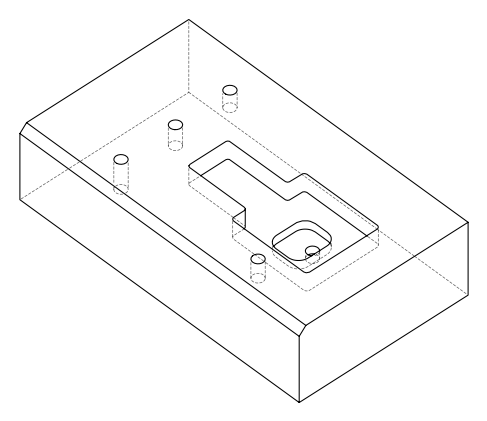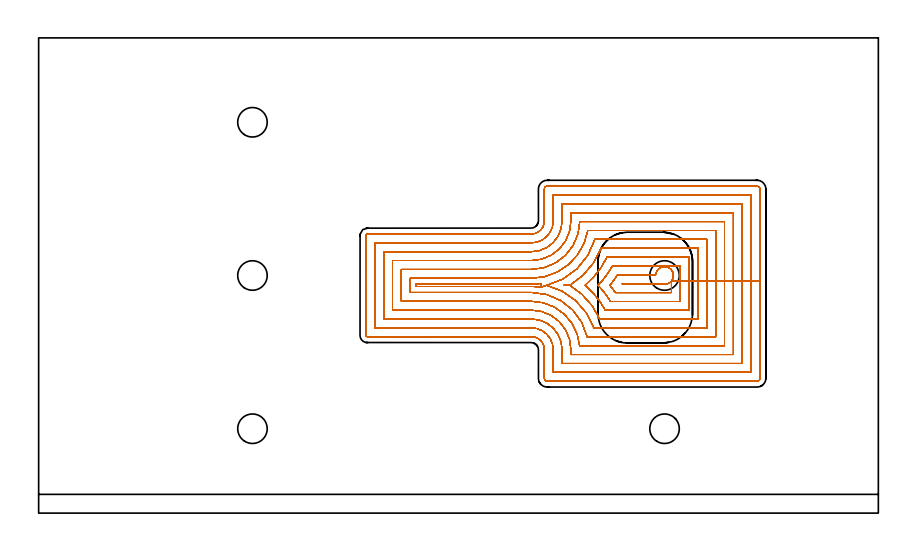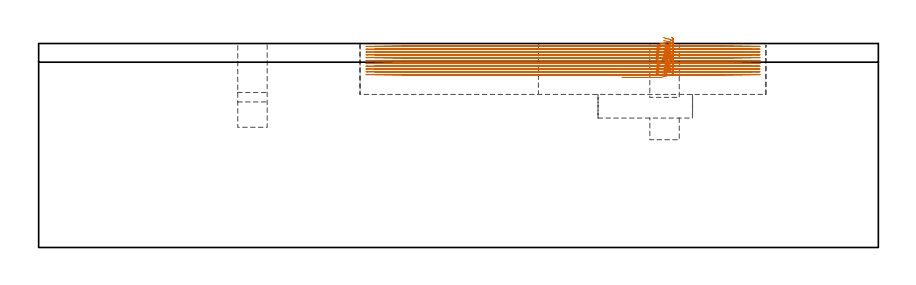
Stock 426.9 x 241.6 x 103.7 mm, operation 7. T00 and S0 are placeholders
(PLAN: 8 operations, 3 tool changes, 158.9 min)
(1 INDEXABLE_INSERT_DRILL_BLIND_HOLE_FROM_SOLID | STEP1POCKET | UGT0302_001 | 0.18 min | 7509 mm3)
(2 INDEXABLE_INSERT_DRILL_BLIND_HOLE_FROM_SOLID_1 | STEP1POCKET_1 | UGT0302_001 | 0.12 min | 4830 mm3)
(3 INDEXABLE_INSERT_DRILL_BLIND_HOLE_FROM_SOLID_2 | STEP1POCKET_2 | UGT0302_001 | 0.13 min | 5236 mm3)
(4 INDEXABLE_INSERT_DRILL_BLIND_HOLE_FROM_SOLID_3 | STEP1POCKET_3 | UGT0302_001 | 0.06 min | 8620 mm3)
(5 INDEXABLE_INSERT_DRILL_BLIND_HOLE_FROM_SOLID_4 | STEP1POCKET_4 | UGT0302_001 | 0.11 min | 4388 mm3)
(6 AREA_MILL | FG_CHAMFER_SURFACE | UGT0205_001 | 13.86 min | 19264 mm3)
(7 MILL_FREE_SHAPED_POCKET | POCKET_FREE_SHAPED_STRAIGHT | UGT0201_124 | Follow Part, ap 1.5, ae 75% | 143.75 min | 446438 mm3)
(8 MILL_RECTANGULAR_POCKET | POCKET_RECTANGULAR_STRAIGHT | UGT0201_006 | Follow Part, ap 7, ae 75% | 0.68 min | 28027 mm3)
(TOOL UGT0302_001 | Indexable Insert Drill 15mm | D15 PA180 FL50 Z2)
(TOOL UGT0205_001 | Chamfer Mill 20 x 3 x 45 deg. | D20 FL50 Z2)
(TOOL UGT0201_124 | Carbide End Mill 6.0 | D6 FL15 Z4)
(TOOL UGT0201_006 | End Mill 28 mm | D28 FL25 Z2)
(OP 7 MILL_FREE_SHAPED_POCKET, part 1 of 2)
G17 G21 G94 G90
T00 M6
G54
G17 G0 G90 X317.662 Y125.256 S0 M3
G43 Z113.7 H0
Z106.7
G94 G1 X318.132 Y125.303 Z106.573 F250.
X318.902 Y125.249 Z106.367
X319.65 Y125.064 Z106.16
X319.928 Y124.949 Z106.079
X320.496 Y124.668 Z105.91
X320.756 Y124.512 Z105.828
X320.82 Y124.467 Z105.807
X321.34 Y124.032 Z105.626
X321.865 Y123.424 Z105.411
X322.026 Y123.168 Z105.329
X322.328 Y122.579 Z105.152
X322.508 Y122.081 Z105.01
X322.629 Y121.567 Z104.869
X322.68 Y121.271 Z104.788
X322.705 Y120.8 Z104.662
X322.68 Y120.329 Z104.535
X322.629 Y120.033 Z104.455
X322.489 Y119.454 Z104.295
X322.328 Y119.021 Z104.171
X322.026 Y118.432 Z103.994
X321.866 Y118.177 Z103.914
X321.445 Y117.674 Z103.738
X321.222 Y117.473 Z103.657
X320.999 Y117.271 Z103.577
X320.358 Y116.849 Z103.371
X319.654 Y116.54 Z103.165
X318.908 Y116.356 Z102.959
X318.142 Y116.3 Z102.753
X317.377 Y116.375 Z102.547
X316.636 Y116.578 Z102.342
X316.362 Y116.7 Z102.261
X296.717 F500.
X296.648 Y116.6
X316.605
G0 X321.838 Y118.143 Z106.7
G1 X321.866 Y118.177 Z106.688 F250.
X322.026 Y118.432 Z106.607
X322.328 Y119.021 Z106.43
X322.508 Y119.519 Z106.288
X322.629 Y120.033 Z106.147
X322.68 Y120.329 Z106.066
X322.705 Y120.8 Z105.94
X322.68 Y121.271 Z105.813
X322.629 Y121.567 Z105.733
X322.489 Y122.146 Z105.573
X322.328 Y122.579 Z105.449
X322.026 Y123.168 Z105.272
X321.865 Y123.424 Z105.191
X321.34 Y124.032 Z104.976
X320.756 Y124.512 Z104.773
X320.496 Y124.668 Z104.692
X319.928 Y124.949 Z104.522
X319.65 Y125.064 Z104.442
X318.902 Y125.249 Z104.235
X318.132 Y125.303 Z104.028
X317.365 Y125.226 Z103.822
X316.622 Y125.019 Z103.615
X316.348 Y124.895 Z103.534
X316.099 Y124.783 Z103.461
X315.866 Y124.641 Z103.388
X315.261 Y124.205 Z103.188
X315.219 Y124.169 Z103.173
X314.772 Y123.713 Z103.002
X314.742 Y123.677 Z102.99
X314.311 Y123.058 Z102.788
X314.161 Y122.797 Z102.707
X313.908 Y122.164 Z102.524
X313.752 Y121.5 Z102.342
X313.726 Y121.2 Z102.261
X294.287 F500.
G2 X290.416 Y115.8 R51.6
X293.18 Y112.1 R51.6
G1 X321.7
Y117.976
X326.2
Y125.7
X291.714
G2 X284.399 Y115.8 R47.1
X290.726 Y107.6 R47.1
G1 X326.2
Y117.976
X330.7
Y130.2
X288.969
G2 X277.803 Y115.8 R42.6
X288.113 Y103.1 R42.6
G1 X330.7
Y117.976
X335.2
Y134.7
X286.013
G2 X270.053 Y115.8 R38.1
G1 X267.015
X270.053
G2 X285.305 Y98.6 R38.1
G1 X335.2
Y117.976
X339.7
Y139.2
X282.787
G2 X258.225 Y115.8 R33.6
G1 X255.387 Y114.826
G3 X250.5 Y115.2 R32.1
G1 X191.9
Y116.4
X250.5
G3 X255.387 Y116.774 R32.1
X255.387 Y114.826 R3.
G1 X258.225 Y115.8
G2 X282.248 Y94.1 R33.6
G1 X339.7
Y117.976
X344.2
Y143.7
X279.201
G2 X250.5 Y119.4 R29.1
G1 X188.9
Y112.2
X250.5
G2 X278.865 Y89.6 R29.1
G1 X344.2
Y117.976
X348.7
Y148.2
X275.098
G2 X250.5 Y123.9 R24.6
G1 X184.4
Y107.7
X250.5
G2 X275.019 Y85.1 R24.6
G1 X348.7
Y117.976
X353.2
Y152.7
X270.6
Y148.5
G2 X250.5 Y128.4 R20.1
G1 X179.9
Y103.2
X250.5
G2 X270.6 Y83.1 R20.1
G1 Y80.6
X353.2
Y117.976
X357.7
Y157.2
X266.1
Y148.5
G2 X250.5 Y132.9 R15.6
G1 X175.4
Y98.7
X250.5
G2 X266.1 Y83.1 R15.6
G1 Y76.1
X357.7
Y117.976
X362.2
Y161.7
X261.6
Y148.5
G2 X250.5 Y137.4 R11.1
G1 X170.9
Y94.2
X250.5
G2 X261.6 Y83.1 R11.1
G1 Y71.6
X362.2
Y117.976
X366.7
Y164.8
G3 X365.3 Y166.2 R1.4
G1 X258.5
G3 X257.1 Y164.8 R1.4
G1 Y148.5
G2 X250.5 Y141.9 R6.6
G1 X167.
G3 X166.4 Y141.3 R0.6
G1 Y90.3
G3 X167. Y89.7 R0.6
G1 X250.5
G2 X257.1 Y83.1 R6.6
G1 Y68.5
G3 X258.5 Y67.1 R1.4
G1 X365.3
G3 X366.7 Y68.5 R1.4
G1 Y117.976
Y118.976
G0 X317.66 Y125.256 Z105.261
G1 X318.132 Y125.303 Z105.134 F250.
X318.902 Y125.249 Z104.927
X319.65 Y125.064 Z104.721
X319.928 Y124.949 Z104.64
X320.496 Y124.668 Z104.47
X320.756 Y124.512 Z104.389
X321.357 Y124.016 Z104.18
X321.865 Y123.424 Z103.971
X322.026 Y123.168 Z103.89
X322.328 Y122.579 Z103.713
X322.501 Y122.112 Z103.579
X322.629 Y121.567 Z103.429
X322.68 Y121.271 Z103.349
X322.705 Y120.8 Z103.222
X322.68 Y120.329 Z103.096
X322.629 Y120.033 Z103.016
X322.501 Y119.488 Z102.865
X322.328 Y119.021 Z102.732
X322.026 Y118.432 Z102.555
X321.866 Y118.177 Z102.474
X321.316 Y117.546 Z102.25
X320.658 Y117.027 Z102.025
X319.915 Y116.638 Z101.801
X319.114 Y116.393 Z101.576
X318.282 Y116.3 Z101.352
X317.446 Y116.362 Z101.127
X316.636 Y116.578 Z100.903
X316.362 Y116.7 Z100.822
X296.717 F500.
X296.648 Y116.6
X316.605
G0 X321.837 Y118.144 Z105.261
G1 X321.866 Y118.177 Z105.249 F250.
X322.026 Y118.432 Z105.169
X322.328 Y119.021 Z104.991
X322.501 Y119.488 Z104.858
X322.629 Y120.033 Z104.708
X322.68 Y120.329 Z104.627
X322.705 Y120.8 Z104.501
X322.68 Y121.271 Z104.374
X322.629 Y121.567 Z104.294
X322.501 Y122.112 Z104.144
X322.328 Y122.579 Z104.01
X322.026 Y123.168 Z103.833
X321.865 Y123.424 Z103.752
X321.357 Y124.016 Z103.543
X320.756 Y124.512 Z103.334
X320.496 Y124.668 Z103.253
X319.928 Y124.949 Z103.083
X319.65 Y125.064 Z103.003
X318.902 Y125.249 Z102.796
X318.132 Y125.303 Z102.589
X317.365 Y125.226 Z102.383
X316.622 Y125.019 Z102.176
X316.348 Y124.895 Z102.096
X316.099 Y124.783 Z102.022
X315.866 Y124.641 Z101.949
X315.265 Y124.209 Z101.751
X315.219 Y124.169 Z101.735
X314.772 Y123.713 Z101.564
X314.742 Y123.677 Z101.551
X314.311 Y123.058 Z101.349
X314.161 Y122.797 Z101.268
X313.908 Y122.164 Z101.086
X313.752 Y121.5 Z100.903
X313.726 Y121.2 Z100.822
X294.287 F500.
G2 X290.416 Y115.8 R51.6
X293.18 Y112.1 R51.6
G1 X321.7
Y117.976
X326.2
Y125.7
X291.714
G2 X284.399 Y115.8 R47.1
X290.726 Y107.6 R47.1
G1 X326.2
Y117.976
X330.7
Y130.2
X288.969
G2 X277.803 Y115.8 R42.6
X288.113 Y103.1 R42.6
G1 X330.7
Y117.976
X335.2
Y134.7
X286.013
G2 X270.053 Y115.8 R38.1
G1 X267.015
X270.053
G2 X285.305 Y98.6 R38.1
G1 X335.2
Y117.976
X339.7
Y139.2
X282.787
G2 X258.225 Y115.8 R33.6
G1 X255.387 Y114.826
G3 X250.5 Y115.2 R32.1
G1 X191.9
Y116.4
X250.5
G3 X255.387 Y116.774 R32.1
X255.387 Y114.826 R3.
G1 X258.225 Y115.8
G2 X282.248 Y94.1 R33.6
G1 X339.7
Y117.976
X344.2
Y143.7
X279.201
G2 X250.5 Y119.4 R29.1
G1 X188.9
Y112.2
X250.5
G2 X278.865 Y89.6 R29.1
G1 X344.2
Y117.976
X348.7
Y148.2
X275.098
G2 X250.5 Y123.9 R24.6
G1 X184.4
Y107.7
X250.5
G2 X275.019 Y85.1 R24.6
G1 X348.7
Y117.976
X353.2
Y152.7
X270.6
Y148.5
G2 X250.5 Y128.4 R20.1
G1 X179.9
Y103.2
X250.5
G2 X270.6 Y83.1 R20.1
G1 Y80.6
X353.2
Y117.976
X357.7
Y157.2
X266.1
Y148.5
G2 X250.5 Y132.9 R15.6
G1 X175.4
Y98.7
X250.5
G2 X266.1 Y83.1 R15.6
G1 Y76.1
X357.7
Y117.976
X362.2
Y161.7
X261.6
Y148.5
G2 X250.5 Y137.4 R11.1
G1 X170.9
Y94.2
X250.5
G2 X261.6 Y83.1 R11.1
G1 Y71.6
X362.2
Y117.976
X366.7
Y164.8
G3 X365.3 Y166.2 R1.4
G1 X258.5
G3 X257.1 Y164.8 R1.4
G1 Y148.5
G2 X250.5 Y141.9 R6.6
G1 X167.
G3 X166.4 Y141.3 R0.6
G1 Y90.3
G3 X167. Y89.7 R0.6
G1 X250.5
G2 X257.1 Y83.1 R6.6
G1 Y68.5
G3 X258.5 Y67.1 R1.4
G1 X365.3
G3 X366.7 Y68.5 R1.4
G1 Y117.976
Y118.976
G0 X317.66 Y125.261 Z103.822
G1 X318.22 Y125.304 Z103.671 F250.
X318.945 Y125.242 Z103.477
X319.65 Y125.064 Z103.282
X319.928 Y124.949 Z103.201
X320.496 Y124.668 Z103.031
X320.756 Y124.512 Z102.95
X321.357 Y124.016 Z102.741
X321.865 Y123.424 Z102.532
X322.026 Y123.168 Z102.451
X322.328 Y122.579 Z102.274
X322.501 Y122.112 Z102.141
X322.629 Y121.567 Z101.99
X322.68 Y121.271 Z101.91
X322.705 Y120.8 Z101.784
X322.68 Y120.329 Z101.657
X322.629 Y120.033 Z101.577
X322.501 Y119.488 Z101.427
X322.328 Y119.021 Z101.293
X322.026 Y118.432 Z101.116
X321.866 Y118.177 Z101.035
X321.316 Y117.546 Z100.811
X320.658 Y117.027 Z100.586
X319.915 Y116.638 Z100.362
X319.114 Y116.393 Z100.137
X318.282 Y116.3 Z99.913
X317.446 Y116.362 Z99.688
X316.636 Y116.578 Z99.464
X316.362 Y116.7 Z99.383
X296.717 F500.
X296.648 Y116.6
X316.605
G0 X321.837 Y118.144 Z103.822
G1 X321.866 Y118.177 Z103.81 F250.
X322.026 Y118.432 Z103.73
X322.328 Y119.021 Z103.553
X322.501 Y119.488 Z103.419
X322.629 Y120.033 Z103.269
X322.68 Y120.329 Z103.189
X322.705 Y120.8 Z103.062
X322.68 Y121.271 Z102.936
X322.629 Y121.567 Z102.855
X322.501 Y122.112 Z102.705
X322.328 Y122.579 Z102.572
X322.026 Y123.168 Z102.394
X321.865 Y123.424 Z102.313
X321.357 Y124.016 Z102.104
X320.756 Y124.512 Z101.896
X320.496 Y124.668 Z101.814
X319.928 Y124.949 Z101.644
X319.65 Y125.064 Z101.564
X318.945 Y125.242 Z101.369
X318.22 Y125.304 Z101.174
X317.495 Y125.248 Z100.979
X316.788 Y125.077 Z100.784
X316.118 Y124.795 Z100.59
X315.862 Y124.639 Z100.509
X315.266 Y124.21 Z100.312
X315.219 Y124.169 Z100.296
X314.772 Y123.713 Z100.125
X314.742 Y123.677 Z100.112
X314.311 Y123.058 Z99.91
X314.161 Y122.797 Z99.829
X313.908 Y122.164 Z99.647
X313.752 Y121.5 Z99.464
X313.726 Y121.2 Z99.383
X294.287 F500.
G2 X290.416 Y115.8 R51.6
X293.18 Y112.1 R51.6
G1 X321.7
Y117.976
X326.2
Y125.7
X291.714
G2 X284.399 Y115.8 R47.1
X290.726 Y107.6 R47.1
G1 X326.2
Y117.976
X330.7
Y130.2
X288.969
G2 X277.803 Y115.8 R42.6
X288.113 Y103.1 R42.6
G1 X330.7
Y117.976
X335.2
Y134.7
X286.013
G2 X270.053 Y115.8 R38.1
G1 X267.015
X270.053
G2 X285.305 Y98.6 R38.1
G1 X335.2
Y117.976
X339.7
Y139.2
X282.787
G2 X258.225 Y115.8 R33.6
G1 X255.387 Y114.826
G3 X250.5 Y115.2 R32.1
G1 X191.9
Y116.4
X250.5
G3 X255.387 Y116.774 R32.1
X255.387 Y114.826 R3.
G1 X258.225 Y115.8
G2 X282.248 Y94.1 R33.6
G1 X339.7
Y117.976
X344.2
Y143.7
X279.201
G2 X250.5 Y119.4 R29.1
G1 X188.9
Y112.2
X250.5
G2 X278.865 Y89.6 R29.1
G1 X344.2
Y117.976
X348.7
Y148.2
X275.098
G2 X250.5 Y123.9 R24.6
G1 X184.4
Y107.7
X250.5
G2 X275.019 Y85.1 R24.6
G1 X348.7
Y117.976
X353.2
Y152.7
X270.6
Y148.5
G2 X250.5 Y128.4 R20.1
G1 X179.9
Y103.2
X250.5
G2 X270.6 Y83.1 R20.1
G1 Y80.6
X353.2
Y117.976
X357.7
Y157.2
X266.1
Y148.5
G2 X250.5 Y132.9 R15.6
G1 X175.4
Y98.7
X250.5
G2 X266.1 Y83.1 R15.6
G1 Y76.1
X357.7
Y117.976
X362.2
Y161.7
X261.6
Y148.5
G2 X250.5 Y137.4 R11.1
G1 X170.9
Y94.2
X250.5
G2 X261.6 Y83.1 R11.1
G1 Y71.6
X362.2
Y117.976
X366.7
Y164.8
G3 X365.3 Y166.2 R1.4
G1 X258.5
G3 X257.1 Y164.8 R1.4
G1 Y148.5
G2 X250.5 Y141.9 R6.6
G1 X167.
G3 X166.4 Y141.3 R0.6
G1 Y90.3
G3 X167. Y89.7 R0.6
G1 X250.5
G2 X257.1 Y83.1 R6.6
G1 Y68.5
G3 X258.5 Y67.1 R1.4
G1 X365.3
G3 X366.7 Y68.5 R1.4
G1 Y117.976
Y118.976
G0 X317.66 Y125.261 Z102.383
G1 X318.22 Y125.304 Z102.233 F250.
X318.945 Y125.242 Z102.038
X319.65 Y125.064 Z101.843
X319.928 Y124.949 Z101.763
X320.496 Y124.668 Z101.593
X320.756 Y124.512 Z101.511
X321.357 Y124.016 Z101.303
X321.865 Y123.424 Z101.094
X322.026 Y123.168 Z101.013
X322.328 Y122.579 Z100.835
X322.501 Y122.112 Z100.702
X322.629 Y121.567 Z100.552
X322.68 Y121.271 Z100.471
X322.705 Y120.8 Z100.345
X322.68 Y120.329 Z100.218
X322.629 Y120.033 Z100.138
X322.501 Y119.488 Z99.988
X322.328 Y119.021 Z99.854
X322.026 Y118.432 Z99.677
X321.873 Y118.188 Z99.6
X321.69 Y117.964 Z99.523
X321.5 Y117.732 Z99.442
X320.939 Y117.225 Z99.24
X320.302 Y116.819 Z99.037
X319.606 Y116.524 Z98.835
X318.871 Y116.35 Z98.632
X318.117 Y116.3 Z98.43
X317.366 Y116.377 Z98.227
X316.637 Y116.578 Z98.025
X316.363 Y116.7 Z97.944
X296.717 F500.
X296.648 Y116.6
X316.606
G0 X321.837 Y118.144 Z102.383
G1 X321.873 Y118.188 Z102.368 F250.
X322.026 Y118.432 Z102.291
X322.328 Y119.021 Z102.114
X322.501 Y119.488 Z101.98
X322.629 Y120.033 Z101.83
X322.68 Y120.329 Z101.75
X322.705 Y120.8 Z101.623
X322.68 Y121.271 Z101.497
X322.629 Y121.567 Z101.416
X322.501 Y122.112 Z101.266
X322.328 Y122.579 Z101.133
X322.026 Y123.168 Z100.956
X321.865 Y123.424 Z100.874
X321.357 Y124.016 Z100.666
X320.756 Y124.512 Z100.457
X320.496 Y124.668 Z100.375
X319.928 Y124.949 Z100.206
X319.65 Y125.064 Z100.125
X318.945 Y125.242 Z99.93
X318.22 Y125.304 Z99.735
X317.495 Y125.248 Z99.54
X316.788 Y125.077 Z99.346
X316.118 Y124.795 Z99.151
X315.862 Y124.639 Z99.07
X315.266 Y124.21 Z98.874
X315.219 Y124.169 Z98.857
X314.772 Y123.713 Z98.686
X314.742 Y123.677 Z98.673
X314.311 Y123.058 Z98.471
X314.161 Y122.797 Z98.391
X313.908 Y122.164 Z98.208
X313.752 Y121.5 Z98.025
X313.726 Y121.2 Z97.944
X294.287 F500.
G2 X290.416 Y115.8 R51.6
X293.18 Y112.1 R51.6
G1 X321.7
Y117.976
X326.2
Y125.7
X291.714
G2 X284.399 Y115.8 R47.1
X290.726 Y107.6 R47.1
G1 X326.2
Y117.976
X330.7
Y130.2
X288.969
G2 X277.803 Y115.8 R42.6
X288.113 Y103.1 R42.6
G1 X330.7
Y117.976
X335.2
Y134.7
X286.013
G2 X270.053 Y115.8 R38.1
G1 X267.015
X270.053
G2 X285.305 Y98.6 R38.1
G1 X335.2
Y117.976
X339.7
Y139.2
X282.787
G2 X258.225 Y115.8 R33.6
G1 X255.387 Y114.826
G3 X250.5 Y115.2 R32.1
G1 X191.9
Y116.4
X250.5
G3 X255.387 Y116.774 R32.1
X255.387 Y114.826 R3.
G1 X258.225 Y115.8
G2 X282.248 Y94.1 R33.6
G1 X339.7
Y117.976
X344.2
Y143.7
X279.201
G2 X250.5 Y119.4 R29.1
G1 X188.9
Y112.2
X250.5
G2 X278.865 Y89.6 R29.1
G1 X344.2
Y117.976
X348.7
Y148.2
X275.098
G2 X250.5 Y123.9 R24.6
G1 X184.4
Y107.7
X250.5
G2 X275.019 Y85.1 R24.6
G1 X348.7
Y117.976
X353.2
Y152.7
X270.6
Y148.5
G2 X250.5 Y128.4 R20.1
G1 X179.9
Y103.2
X250.5
G2 X270.6 Y83.1 R20.1
G1 Y80.6
X353.2
Y117.976
X357.7
Y157.2
X266.1
Y148.5
G2 X250.5 Y132.9 R15.6
G1 X175.4
Y98.7
X250.5
G2 X266.1 Y83.1 R15.6
G1 Y76.1
X357.7
Y117.976
X362.2
Y161.7
X261.6
Y148.5
G2 X250.5 Y137.4 R11.1
G1 X170.9
Y94.2
X250.5
G2 X261.6 Y83.1 R11.1
G1 Y71.6
X362.2
Y117.976
X366.7
Y164.8
G3 X365.3 Y166.2 R1.4
G1 X258.5
G3 X257.1 Y164.8 R1.4
G1 Y148.5
G2 X250.5 Y141.9 R6.6
G1 X167.
G3 X166.4 Y141.3 R0.6
G1 Y90.3
G3 X167. Y89.7 R0.6
G1 X250.5
G2 X257.1 Y83.1 R6.6
G1 Y68.5
G3 X258.5 Y67.1 R1.4
G1 X365.3
G3 X366.7 Y68.5 R1.4
G1 Y117.976
Y118.976
G0 X317.66 Y125.261 Z100.944
G1 X318.22 Y125.304 Z100.794 F250.
X318.945 Y125.242 Z100.599
X319.65 Y125.064 Z100.404
X319.928 Y124.949 Z100.324
X320.496 Y124.668 Z100.154
X320.756 Y124.512 Z100.072
X321.357 Y124.016 Z99.864
X321.865 Y123.424 Z99.655
X322.026 Y123.168 Z99.574
X322.328 Y122.579 Z99.396
X322.509 Y122.081 Z99.254
X322.629 Y121.567 Z99.113
X322.68 Y121.272 Z99.032
X322.705 Y120.8 Z98.906
X322.68 Y120.328 Z98.779
X322.629 Y120.033 Z98.699
X322.488 Y119.453 Z98.539
X322.328 Y119.021 Z98.416
X322.026 Y118.432 Z98.238
X321.873 Y118.188 Z98.161
X321.69 Y117.965 Z98.084
X321.5 Y117.732 Z98.003
X320.94 Y117.225 Z97.801
X320.302 Y116.819 Z97.598
X319.607 Y116.525 Z97.396
X318.871 Y116.35 Z97.193
X318.117 Y116.3 Z96.991
X317.366 Y116.377 Z96.788
X316.637 Y116.578 Z96.586
X316.363 Y116.7 Z96.505
X296.717 F500.
X296.648 Y116.6
X316.606
G0 X321.837 Y118.144 Z100.944
G1 X321.873 Y118.188 Z100.929 F250.
X322.026 Y118.432 Z100.852
X322.328 Y119.021 Z100.675
X322.509 Y119.519 Z100.533
X322.629 Y120.033 Z100.391
X322.68 Y120.328 Z100.311
X322.705 Y120.8 Z100.184
X322.68 Y121.272 Z100.058
X322.629 Y121.567 Z99.977
X322.488 Y122.147 Z99.818
X322.328 Y122.579 Z99.694
X322.026 Y123.168 Z99.517
X321.865 Y123.424 Z99.436
X321.357 Y124.016 Z99.227
X320.756 Y124.512 Z99.018
X320.496 Y124.668 Z98.937
X319.928 Y124.949 Z98.767
X319.65 Y125.064 Z98.686
X318.945 Y125.242 Z98.491
X318.22 Y125.304 Z98.297
X317.495 Y125.248 Z98.102
X316.788 Y125.077 Z97.907
X316.118 Y124.795 Z97.712
X315.862 Y124.639 Z97.631
X315.266 Y124.21 Z97.435
X315.219 Y124.169 Z97.418
X314.772 Y123.713 Z97.247
X314.742 Y123.677 Z97.234
X314.311 Y123.058 Z97.032
X314.185 Y122.838 Z96.964
X314.083 Y122.605 Z96.896
X313.963 Y122.329 Z96.816
X313.838 Y121.919 Z96.701
X313.752 Y121.5 Z96.586
X313.726 Y121.2 Z96.505
X294.287 F500.
G2 X290.416 Y115.8 R51.6
X293.18 Y112.1 R51.6
G1 X321.7
Y117.976
X326.2
Y125.7
X291.714
G2 X284.399 Y115.8 R47.1
X290.726 Y107.6 R47.1
G1 X326.2
Y117.976
X330.7
Y130.2
X288.969
G2 X277.803 Y115.8 R42.6
X288.113 Y103.1 R42.6
G1 X330.7
Y117.976
X335.2
Y134.7
X286.013
G2 X270.053 Y115.8 R38.1
G1 X267.015
X270.053
G2 X285.305 Y98.6 R38.1
G1 X335.2
Y117.976
X339.7
Y139.2
X282.787
G2 X258.225 Y115.8 R33.6
G1 X255.387 Y114.826
G3 X250.5 Y115.2 R32.1
G1 X191.9
Y116.4
X250.5
G3 X255.387 Y116.774 R32.1
X255.387 Y114.826 R3.
G1 X258.225 Y115.8
G2 X282.248 Y94.1 R33.6
G1 X339.7
Y117.976
X344.2
Y143.7
X279.201
G2 X250.5 Y119.4 R29.1
G1 X188.9
Y112.2
X250.5
G2 X278.865 Y89.6 R29.1
G1 X344.2
Y117.976
X348.7
Y148.2
X275.098
G2 X250.5 Y123.9 R24.6
G1 X184.4
Y107.7
X250.5
G2 X275.019 Y85.1 R24.6
G1 X348.7
Y117.976
X353.2
Y152.7
X270.6
Y148.5
G2 X250.5 Y128.4 R20.1
G1 X179.9
Y103.2
X250.5
G2 X270.6 Y83.1 R20.1
G1 Y80.6
X353.2
Y117.976
X357.7
Y157.2
X266.1
Y148.5
G2 X250.5 Y132.9 R15.6
G1 X175.4
Y98.7
X250.5
G2 X266.1 Y83.1 R15.6
G1 Y76.1
X357.7
Y117.976
X362.2
Y161.7
X261.6
Y148.5
G2 X250.5 Y137.4 R11.1
G1 X170.9
Y94.2
X250.5
G2 X261.6 Y83.1 R11.1
G1 Y71.6
X362.2
Y117.976
X366.7
Y164.8
G3 X365.3 Y166.2 R1.4
G1 X258.5
G3 X257.1 Y164.8 R1.4
G1 Y148.5
G2 X250.5 Y141.9 R6.6
G1 X167.
G3 X166.4 Y141.3 R0.6
G1 Y90.3
G3 X167. Y89.7 R0.6
G1 X250.5
G2 X257.1 Y83.1 R6.6
G1 Y68.5
G3 X258.5 Y67.1 R1.4
G1 X365.3
G3 X366.7 Y68.5 R1.4
G1 Y117.976
Y118.976
G0 X317.662 Y125.26 Z99.505
G1 X317.912 Y125.295 Z99.438 F250.
X318.573 Y125.288 Z99.261
X319.227 Y125.185 Z99.083
X319.514 Y125.098 Z99.003
X319.724 Y125.034 Z98.944
X319.926 Y124.949 Z98.885
X320.501 Y124.665 Z98.713
X320.76 Y124.509 Z98.632
X321.148 Y124.208 Z98.501
X321.5 Y123.868 Z98.37
X321.692 Y123.634 Z98.289
X321.873 Y123.411 Z98.212
X322.026 Y123.168 Z98.135
X322.327 Y122.58 Z97.958
X322.509 Y122.081 Z97.815
X322.629 Y121.567 Z97.674
X322.68 Y121.272 Z97.594
X322.705 Y120.8 Z97.467
X322.68 Y120.328 Z97.341
X322.629 Y120.033 Z97.26
X322.488 Y119.453 Z97.1
X322.328 Y119.021 Z96.977
X322.026 Y118.432 Z96.8
X321.873 Y118.189 Z96.723
X321.692 Y117.966 Z96.646
X321.502 Y117.734 Z96.565
X320.876 Y117.178 Z96.341
X320.16 Y116.747 Z96.117
X319.881 Y116.635 Z96.036
X319.473 Y116.493 Z95.921
X319.184 Y116.408 Z95.84
X318.601 Y116.317 Z95.682
X318.011 Y116.303 Z95.524
X317.424 Y116.366 Z95.366
X317.132 Y116.437 Z95.285
X316.839 Y116.509 Z95.204
X316.639 Y116.577 Z95.148
X316.363 Y116.7 Z95.067
X296.717 F500.
X296.648 Y116.6
X316.606
G0 X321.837 Y118.145 Z99.505
G1 X321.873 Y118.189 Z99.49 F250.
X322.026 Y118.432 Z99.413
X322.328 Y119.021 Z99.236
X322.509 Y119.519 Z99.094
X322.629 Y120.033 Z98.953
X322.68 Y120.328 Z98.872
X322.705 Y120.8 Z98.746
X322.68 Y121.272 Z98.619
X322.629 Y121.567 Z98.539
X322.49 Y122.141 Z98.381
X322.327 Y122.58 Z98.255
X322.026 Y123.168 Z98.078
X321.873 Y123.411 Z98.001
X321.692 Y123.634 Z97.924
X321.5 Y123.868 Z97.843
X321.148 Y124.208 Z97.712
X320.76 Y124.509 Z97.58
X320.501 Y124.665 Z97.499
X319.926 Y124.949 Z97.327
X319.724 Y125.034 Z97.269
X319.514 Y125.098 Z97.21
X319.227 Y125.185 Z97.13
X318.573 Y125.288 Z96.952
X317.912 Y125.295 Z96.775
X317.257 Y125.204 Z96.598
X316.622 Y125.019 Z96.42
X316.348 Y124.895 Z96.34
X316.098 Y124.782 Z96.266
X315.863 Y124.639 Z96.193
X315.266 Y124.21 Z95.996
X315.219 Y124.169 Z95.979
X314.772 Y123.713 Z95.808
X314.742 Y123.677 Z95.795
X314.313 Y123.062 Z95.594
X314.163 Y122.801 Z95.514
X313.909 Y122.166 Z95.331
X313.753 Y121.5 Z95.147
X313.726 Y121.2 Z95.067
X294.287 F500.
G2 X290.416 Y115.8 R51.6
X293.18 Y112.1 R51.6
G1 X321.7
Y117.976
X326.2
Y125.7
X291.714
G2 X284.399 Y115.8 R47.1
X290.726 Y107.6 R47.1
G1 X326.2
Y117.976
X330.7
Y130.2
X288.969
G2 X277.803 Y115.8 R42.6
X288.113 Y103.1 R42.6
G1 X330.7
Y117.976
X335.2
Y134.7
X286.013
G2 X270.053 Y115.8 R38.1
G1 X267.015
X270.053
G2 X285.305 Y98.6 R38.1
G1 X335.2
Y117.976
X339.7
Y139.2
X282.787
G2 X258.225 Y115.8 R33.6
G1 X255.387 Y114.826
G3 X250.5 Y115.2 R32.1
G1 X191.9
Y116.4
X250.5
G3 X255.387 Y116.774 R32.1
X255.387 Y114.826 R3.
G1 X258.225 Y115.8
G2 X282.248 Y94.1 R33.6
G1 X339.7
Y117.976
X344.2
Y143.7
X279.201
G2 X250.5 Y119.4 R29.1
G1 X188.9
Y112.2
X250.5
G2 X278.865 Y89.6 R29.1
G1 X344.2
Y117.976
X348.7
Y148.2
X275.098
G2 X250.5 Y123.9 R24.6
G1 X184.4
Y107.7
X250.5
G2 X275.019 Y85.1 R24.6
G1 X348.7
Y117.976
X353.2
Y152.7
X270.6
Y148.5
G2 X250.5 Y128.4 R20.1
G1 X179.9
Y103.2
X250.5
G2 X270.6 Y83.1 R20.1
G1 Y80.6
X353.2
Y117.976
X357.7
Y157.2
X266.1
Y148.5
G2 X250.5 Y132.9 R15.6
G1 X175.4
Y98.7
X250.5
G2 X266.1 Y83.1 R15.6
G1 Y76.1
X357.7
Y117.976
X362.2
Y161.7
X261.6
Y148.5
G2 X250.5 Y137.4 R11.1
G1 X170.9
Y94.2
X250.5
G2 X261.6 Y83.1 R11.1
G1 Y71.6
X362.2
Y117.976
X366.7
Y164.8
G3 X365.3 Y166.2 R1.4
G1 X258.5
G3 X257.1 Y164.8 R1.4
G1 Y148.5
G2 X250.5 Y141.9 R6.6
G1 X167.
G3 X166.4 Y141.3 R0.6
G1 Y90.3
G3 X167. Y89.7 R0.6
G1 X250.5
G2 X257.1 Y83.1 R6.6
G1 Y68.5
G3 X258.5 Y67.1 R1.4
G1 X365.3
G3 X366.7 Y68.5 R1.4
G1 Y117.976
Y118.976
G0 X317.662 Y125.256 Z98.067
G1 X318.132 Y125.304 Z97.94 F250.
X318.901 Y125.249 Z97.734
X319.649 Y125.065 Z97.527
X319.926 Y124.949 Z97.447
X320.501 Y124.665 Z97.275
X320.76 Y124.509 Z97.194
X321.148 Y124.208 Z97.062
X321.5 Y123.868 Z96.931
X321.692 Y123.634 Z96.85
X321.873 Y123.411 Z96.773
X322.026 Y123.168 Z96.696
X322.327 Y122.58 Z96.519
X322.502 Y122.11 Z96.385
X322.629 Y121.567 Z96.235
X322.68 Y121.271 Z96.155
X322.705 Y120.8 Z96.028
X322.68 Y120.329 Z95.902
X322.629 Y120.033 Z95.822
X322.501 Y119.488 Z95.671
X322.328 Y119.021 Z95.538
X322.026 Y118.432 Z95.361
X321.873 Y118.189 Z95.284
X321.692 Y117.967 Z95.207
X321.502 Y117.734 Z95.126
X320.877 Y117.178 Z94.902
X320.16 Y116.747 Z94.678
X319.881 Y116.635 Z94.598
X319.472 Y116.493 Z94.482
X319.184 Y116.408 Z94.401
X318.616 Y116.319 Z94.247
X318.042 Y116.302 Z94.093
X317.47 Y116.358 Z93.939
X317.177 Y116.426 Z93.859
X316.883 Y116.495 Z93.778
X316.639 Y116.577 Z93.709
X316.363 Y116.7 Z93.628
X296.717 F500.
X296.648 Y116.6
X316.606
G0 X321.837 Y118.144 Z98.067
G1 X321.873 Y118.189 Z98.051 F250.
X322.026 Y118.432 Z97.974
X322.328 Y119.021 Z97.797
X322.501 Y119.488 Z97.664
X322.629 Y120.033 Z97.513
X322.68 Y120.329 Z97.433
X322.705 Y120.8 Z97.307
X322.68 Y121.271 Z97.18
X322.629 Y121.567 Z97.1
X322.502 Y122.11 Z96.95
X322.327 Y122.58 Z96.816
X322.026 Y123.168 Z96.639
X321.873 Y123.411 Z96.562
X321.692 Y123.634 Z96.485
X321.5 Y123.868 Z96.404
X321.148 Y124.208 Z96.273
X320.76 Y124.509 Z96.141
X320.501 Y124.665 Z96.06
X319.926 Y124.949 Z95.888
X319.649 Y125.065 Z95.808
X318.901 Y125.249 Z95.601
X318.132 Y125.304 Z95.395
X317.365 Y125.226 Z95.188
X316.622 Y125.019 Z94.982
X316.349 Y124.896 Z94.901
X316.099 Y124.783 Z94.828
X315.866 Y124.641 Z94.755
X315.265 Y124.209 Z94.557
X315.219 Y124.169 Z94.54
X314.772 Y123.713 Z94.369
X314.742 Y123.677 Z94.356
X314.313 Y123.062 Z94.156
X314.163 Y122.801 Z94.075
X313.909 Y122.166 Z93.892
X313.753 Y121.5 Z93.708
X313.726 Y121.2 Z93.628
X294.287 F500.
G2 X290.416 Y115.8 R51.6
X293.18 Y112.1 R51.6
G1 X321.7
Y117.976
X326.2
Y125.7
X291.714
G2 X284.399 Y115.8 R47.1
X290.726 Y107.6 R47.1
G1 X326.2
Y117.976
X330.7
Y130.2
X288.969
G2 X277.803 Y115.8 R42.6
X288.113 Y103.1 R42.6
G1 X330.7
Y117.976
X335.2
Y134.7
X286.013
G2 X270.053 Y115.8 R38.1
G1 X267.015
X270.053
G2 X285.305 Y98.6 R38.1
G1 X335.2
Y117.976
X339.7
Y139.2
X282.787
G2 X258.225 Y115.8 R33.6
G1 X255.387 Y114.826
G3 X250.5 Y115.2 R32.1
G1 X191.9
Y116.4
X250.5
G3 X255.387 Y116.774 R32.1
X255.387 Y114.826 R3.
G1 X258.225 Y115.8
G2 X282.248 Y94.1 R33.6
G1 X339.7
Y117.976
X344.2
Y143.7
X279.201
G2 X250.5 Y119.4 R29.1
G1 X188.9
Y112.2
X250.5
G2 X278.865 Y89.6 R29.1
G1 X344.2
Y117.976
X348.7
Y148.2
X275.098
G2 X250.5 Y123.9 R24.6
G1 X184.4
Y107.7
X250.5
G2 X275.019 Y85.1 R24.6
G1 X348.7
Y117.976
X353.2
Y152.7
X270.6
Y148.5
G2 X250.5 Y128.4 R20.1
G1 X179.9
Y103.2
X250.5
G2 X270.6 Y83.1 R20.1
G1 Y80.6
X353.2
Y117.976
X357.7
Y157.2
X266.1
Y148.5
G2 X250.5 Y132.9 R15.6
G1 X175.4
Y98.7
X250.5
G2 X266.1 Y83.1 R15.6
G1 Y76.1
X357.7
Y117.976
X362.2
Y161.7
X261.6
Y148.5
G2 X250.5 Y137.4 R11.1
G1 X170.9
Y94.2
X250.5
G2 X261.6 Y83.1 R11.1
G1 Y71.6
X362.2
Y117.976
X366.7
Y164.8
G3 X365.3 Y166.2 R1.4
G1 X258.5
G3 X257.1 Y164.8 R1.4
G1 Y148.5
G2 X250.5 Y141.9 R6.6
G1 X167.
G3 X166.4 Y141.3 R0.6
G1 Y90.3
G3 X167. Y89.7 R0.6
G1 X250.5
G2 X257.1 Y83.1 R6.6
G1 Y68.5
G3 X258.5 Y67.1 R1.4
G1 X365.3
G3 X366.7 Y68.5 R1.4
G1 Y117.976
Y118.976
G0 X317.66 Y125.256 Z96.628
G1 X318.132 Y125.303 Z96.501 F250.
X318.902 Y125.249 Z96.294
X319.65 Y125.064 Z96.087
X319.928 Y124.949 Z96.007
X320.496 Y124.668 Z95.837
X320.756 Y124.512 Z95.756
X321.357 Y124.016 Z95.547
X321.865 Y123.424 Z95.338
X322.026 Y123.168 Z95.257
X322.328 Y122.579 Z95.08
X322.501 Y122.112 Z94.946
X322.629 Y121.567 Z94.796
X322.68 Y121.271 Z94.716
X322.705 Y120.8 Z94.589
X322.68 Y120.329 Z94.463
X322.629 Y120.033 Z94.382
X322.501 Y119.488 Z94.232
X322.328 Y119.021 Z94.099
X322.026 Y118.432 Z93.921
X321.866 Y118.177 Z93.841
X321.316 Y117.546 Z93.616
X320.658 Y117.027 Z93.392
X319.915 Y116.638 Z93.167
X319.114 Y116.393 Z92.943
X318.282 Y116.3 Z92.718
X317.446 Y116.362 Z92.494
X316.636 Y116.578 Z92.269
X316.362 Y116.7 Z92.189
X296.717 F500.
X296.648 Y116.6
X316.605
G0 X321.837 Y118.144 Z96.628
G1 X321.866 Y118.177 Z96.616 F250.
X322.026 Y118.432 Z96.535
X322.328 Y119.021 Z96.358
X322.501 Y119.488 Z96.225
X322.629 Y120.033 Z96.074
X322.68 Y120.329 Z95.994
X322.705 Y120.8 Z95.868
X322.68 Y121.271 Z95.741
X322.629 Y121.567 Z95.661
X322.501 Y122.112 Z95.511
X322.328 Y122.579 Z95.377
X322.026 Y123.168 Z95.2
X321.865 Y123.424 Z95.119
X321.357 Y124.016 Z94.91
X320.756 Y124.512 Z94.701
X320.496 Y124.668 Z94.62
X319.928 Y124.949 Z94.45
X319.65 Y125.064 Z94.369
X318.902 Y125.249 Z94.163
X318.132 Y125.303 Z93.956
X317.365 Y125.226 Z93.75
X316.622 Y125.019 Z93.543
X316.349 Y124.895 Z93.462
X316.099 Y124.783 Z93.389
X315.866 Y124.641 Z93.316
X315.265 Y124.209 Z93.118
X315.219 Y124.169 Z93.101
X314.772 Y123.713 Z92.93
X314.742 Y123.677 Z92.918
X314.311 Y123.058 Z92.716
X314.161 Y122.797 Z92.635
X313.908 Y122.164 Z92.452
X313.752 Y121.5 Z92.27
X313.726 Y121.2 Z92.189
X294.287 F500.
G2 X290.416 Y115.8 R51.6
X293.18 Y112.1 R51.6
G1 X321.7
Y117.976
X326.2
Y125.7
X291.714
G2 X284.399 Y115.8 R47.1
X290.726 Y107.6 R47.1
G1 X326.2
Y117.976
X330.7
Y130.2
X288.969
G2 X277.803 Y115.8 R42.6
X288.113 Y103.1 R42.6
G1 X330.7
Y117.976
X335.2
Y134.7
X286.013
G2 X270.053 Y115.8 R38.1
G1 X267.015
X270.053
G2 X285.305 Y98.6 R38.1
G1 X335.2
Y117.976
X339.7
Y139.2
X282.787
G2 X258.225 Y115.8 R33.6
G1 X255.387 Y114.826
G3 X250.5 Y115.2 R32.1
G1 X191.9
Y116.4
X250.5
G3 X255.387 Y116.774 R32.1
X255.387 Y114.826 R3.
G1 X258.225 Y115.8
G2 X282.248 Y94.1 R33.6
G1 X339.7
Y117.976
X344.2
Y143.7
X279.201
G2 X250.5 Y119.4 R29.1
G1 X188.9
Y112.2
X250.5
G2 X278.865 Y89.6 R29.1
G1 X344.2
Y117.976
X348.7
Y148.2
X275.098
G2 X250.5 Y123.9 R24.6
G1 X184.4
Y107.7
X250.5
G2 X275.019 Y85.1 R24.6
G1 X348.7
Y117.976
X353.2
Y152.7
X270.6
Y148.5
G2 X250.5 Y128.4 R20.1
G1 X179.9
Y103.2
X250.5
G2 X270.6 Y83.1 R20.1
G1 Y80.6
X353.2
Y117.976
X357.7
Y157.2
X266.1
Y148.5
G2 X250.5 Y132.9 R15.6
G1 X175.4
Y98.7
X250.5
G2 X266.1 Y83.1 R15.6
G1 Y76.1
X357.7
Y117.976
X362.2
Y161.7
X261.6
Y148.5
G2 X250.5 Y137.4 R11.1
G1 X170.9
Y94.2
X250.5
G2 X261.6 Y83.1 R11.1
G1 Y71.6
X362.2
Y117.976
X366.7
Y164.8
G3 X365.3 Y166.2 R1.4
G1 X258.5
G3 X257.1 Y164.8 R1.4
G1 Y148.5
G2 X250.5 Y141.9 R6.6
G1 X167.
G3 X166.4 Y141.3 R0.6
G1 Y90.3
G3 X167. Y89.7 R0.6
G1 X250.5
G2 X257.1 Y83.1 R6.6
G1 Y68.5
G3 X258.5 Y67.1 R1.4
G1 X365.3
G3 X366.7 Y68.5 R1.4
G1 Y117.976
Y118.976
G0 X317.66 Y125.261 Z95.189
G1 X318.22 Y125.304 Z95.038 F250.
X318.945 Y125.242 Z94.843
X319.65 Y125.064 Z94.648
X319.928 Y124.949 Z94.568
X320.496 Y124.668 Z94.398
X320.756 Y124.512 Z94.317
X321.357 Y124.016 Z94.108
X321.865 Y123.424 Z93.899
X322.026 Y123.168 Z93.818
X322.328 Y122.579 Z93.641
X322.501 Y122.112 Z93.507
X322.629 Y121.567 Z93.357
X322.68 Y121.271 Z93.277
X322.705 Y120.8 Z93.15
X322.68 Y120.329 Z93.024
X322.629 Y120.033 Z92.944
X322.501 Y119.488 Z92.793
X322.328 Y119.021 Z92.66
X322.026 Y118.432 Z92.483
X321.866 Y118.177 Z92.402
X321.316 Y117.546 Z92.178
X320.658 Y117.027 Z91.953
X319.915 Y116.638 Z91.729
X319.114 Y116.393 Z91.504
X318.282 Y116.3 Z91.28
X317.446 Y116.362 Z91.055
X316.636 Y116.578 Z90.83
X316.362 Y116.7 Z90.75
X296.717 F500.
X296.648 Y116.6
X316.605
G0 X321.837 Y118.144 Z95.189
G1 X321.866 Y118.177 Z95.177 F250.
X322.026 Y118.432 Z95.096
X322.328 Y119.021 Z94.919
X322.501 Y119.488 Z94.786
X322.629 Y120.033 Z94.636
X322.68 Y120.329 Z94.555
X322.705 Y120.8 Z94.429
X322.68 Y121.271 Z94.302
X322.629 Y121.567 Z94.222
X322.501 Y122.112 Z94.072
X322.328 Y122.579 Z93.938
X322.026 Y123.168 Z93.761
X321.865 Y123.424 Z93.68
X321.357 Y124.016 Z93.471
X320.756 Y124.512 Z93.262
X320.496 Y124.668 Z93.181
X319.928 Y124.949 Z93.011
X319.65 Y125.064 Z92.931
X318.945 Y125.242 Z92.736
X318.22 Y125.304 Z92.541
X317.495 Y125.248 Z92.346
X316.788 Y125.077 Z92.151
X316.118 Y124.795 Z91.956
X315.862 Y124.639 Z91.876
X315.266 Y124.21 Z91.679
X315.219 Y124.169 Z91.662
X314.772 Y123.713 Z91.491
X314.742 Y123.677 Z91.479
X314.311 Y123.058 Z91.277
X314.161 Y122.797 Z91.196
X313.908 Y122.164 Z91.013
X313.752 Y121.5 Z90.831
X313.726 Y121.2 Z90.75
X294.287 F500.
G2 X290.416 Y115.8 R51.6
X293.18 Y112.1 R51.6
G1 X321.7
Y117.976
X326.2
Y125.7
X291.714
G2 X284.399 Y115.8 R47.1
X290.726 Y107.6 R47.1
G1 X326.2
Y117.976
X330.7
Y130.2
X288.969
G2 X277.803 Y115.8 R42.6
X288.113 Y103.1 R42.6
G1 X330.7
Y117.976
X335.2
Y134.7
X286.013
G2 X270.053 Y115.8 R38.1
G1 X267.015
X270.053
G2 X285.305 Y98.6 R38.1
G1 X335.2
Y117.976
X339.7
Y139.2
X282.787
G2 X258.225 Y115.8 R33.6
G1 X255.387 Y114.826
G3 X250.5 Y115.2 R32.1
G1 X191.9
Y116.4
X250.5
G3 X255.387 Y116.774 R32.1
X255.387 Y114.826 R3.
G1 X258.225 Y115.8
G2 X282.248 Y94.1 R33.6
G1 X339.7
Y117.976
X344.2
Y143.7
X279.201
G2 X250.5 Y119.4 R29.1
G1 X188.9
Y112.2
X250.5
G2 X278.865 Y89.6 R29.1
G1 X344.2
Y117.976
X348.7
Y148.2
X275.098
G2 X250.5 Y123.9 R24.6
G1 X184.4
Y107.7
X250.5
G2 X275.019 Y85.1 R24.6
G1 X348.7
Y117.976
X353.2
Y152.7
X270.6
Y148.5
G2 X250.5 Y128.4 R20.1
G1 X179.9
Y103.2
X250.5
G2 X270.6 Y83.1 R20.1
G1 Y80.6
X353.2
Y117.976
X357.7
Y157.2
X266.1
Y148.5
G2 X250.5 Y132.9 R15.6
G1 X175.4
Y98.7
X250.5
G2 X266.1 Y83.1 R15.6
G1 Y76.1
X357.7
Y117.976
X362.2
Y161.7
X261.6
Y148.5
G2 X250.5 Y137.4 R11.1
G1 X170.9
Y94.2
X250.5
G2 X261.6 Y83.1 R11.1
G1 Y71.6
X362.2
Y117.976
X366.7
Y164.8
G3 X365.3 Y166.2 R1.4
G1 X258.5
G3 X257.1 Y164.8 R1.4
G1 Y148.5
G2 X250.5 Y141.9 R6.6
G1 X167.
G3 X166.4 Y141.3 R0.6
G1 Y90.3
G3 X167. Y89.7 R0.6
G1 X250.5
G2 X257.1 Y83.1 R6.6
G1 Y68.5
G3 X258.5 Y67.1 R1.4
G1 X365.3
G3 X366.7 Y68.5 R1.4
G1 Y117.976
Y118.976
G0 X317.66 Y125.261 Z93.75
G1 X318.22 Y125.304 Z93.599 F250.
X318.945 Y125.242 Z93.404
X319.65 Y125.064 Z93.209
X319.928 Y124.949 Z93.129
X320.496 Y124.668 Z92.959
X320.756 Y124.512 Z92.878
X321.357 Y124.016 Z92.669
X321.865 Y123.424 Z92.46
X322.026 Y123.168 Z92.379
X322.328 Y122.579 Z92.202
X322.501 Y122.112 Z92.068
X322.629 Y121.567 Z91.918
X322.68 Y121.271 Z91.838
X322.705 Y120.8 Z91.711
X322.68 Y120.329 Z91.585
X322.629 Y120.033 Z91.505
X322.501 Y119.488 Z91.354
X322.328 Y119.021 Z91.221
X322.026 Y118.432 Z91.044
X321.866 Y118.177 Z90.963
X321.316 Y117.546 Z90.739
X320.658 Y117.027 Z90.514
X319.915 Y116.638 Z90.29
X319.114 Y116.393 Z90.065
X318.282 Y116.3 Z89.841
X317.446 Y116.362 Z89.616
X316.636 Y116.578 Z89.392
X316.362 Y116.7 Z89.311
X296.717 F500.
X296.648 Y116.6
X316.605
G0 X321.837 Y118.144 Z93.75
G1 X321.866 Y118.177 Z93.738 F250.
X322.026 Y118.432 Z93.658
X322.328 Y119.021 Z93.48
X322.501 Y119.488 Z93.347
X322.629 Y120.033 Z93.197
X322.68 Y120.329 Z93.116
X322.705 Y120.8 Z92.99
X322.68 Y121.271 Z92.863
X322.629 Y121.567 Z92.783
X322.501 Y122.112 Z92.633
X322.328 Y122.579 Z92.499
X322.026 Y123.168 Z92.322
X321.865 Y123.424 Z92.241
X321.357 Y124.016 Z92.032
X320.756 Y124.512 Z91.823
X320.496 Y124.668 Z91.742
X319.928 Y124.949 Z91.572
X319.65 Y125.064 Z91.492
X318.945 Y125.242 Z91.297
X318.22 Y125.304 Z91.102
X317.495 Y125.248 Z90.907
X316.788 Y125.077 Z90.712
X316.118 Y124.795 Z90.517
X315.862 Y124.639 Z90.437
X315.266 Y124.21 Z90.24
X315.219 Y124.169 Z90.224
X314.772 Y123.713 Z90.053
X314.742 Y123.677 Z90.04
X314.311 Y123.058 Z89.838
X314.161 Y122.797 Z89.757
X313.908 Y122.164 Z89.575
X313.752 Y121.5 Z89.392
X313.726 Y121.2 Z89.311
X294.287 F500.
G2 X290.416 Y115.8 R51.6
X293.18 Y112.1 R51.6
G1 X321.7
Y117.976
X326.2
Y125.7
X291.714
G2 X284.399 Y115.8 R47.1
X290.726 Y107.6 R47.1
G1 X326.2
Y117.976
X330.7
Y130.2
X288.969
G2 X277.803 Y115.8 R42.6
X288.113 Y103.1 R42.6
G1 X330.7
Y117.976
X335.2
Y134.7
X286.013
G2 X270.053 Y115.8 R38.1
G1 X267.015
X270.053
G2 X285.305 Y98.6 R38.1
G1 X335.2
Y117.976
X339.7
Y139.2
X282.787
G2 X258.225 Y115.8 R33.6
G1 X255.387 Y114.826
G3 X250.5 Y115.2 R32.1
G1 X191.9
Y116.4
X250.5
G3 X255.387 Y116.774 R32.1
X255.387 Y114.826 R3.
G1 X258.225 Y115.8
G2 X282.248 Y94.1 R33.6
G1 X339.7
Y117.976
X344.2
Y143.7
X279.201
G2 X250.5 Y119.4 R29.1
G1 X188.9
Y112.2
X250.5
G2 X278.865 Y89.6 R29.1
G1 X344.2
Y117.976
X348.7
Y148.2
X275.098
G2 X250.5 Y123.9 R24.6
G1 X184.4
Y107.7
X250.5
G2 X275.019 Y85.1 R24.6
G1 X348.7
Y117.976
X353.2
Y152.7
X270.6
Y148.5
G2 X250.5 Y128.4 R20.1
G1 X179.9
Y103.2
X250.5
G2 X270.6 Y83.1 R20.1
G1 Y80.6
X353.2
Y117.976
X357.7
Y157.2
X266.1
Y148.5
G2 X250.5 Y132.9 R15.6
G1 X175.4
Y98.7
X250.5
G2 X266.1 Y83.1 R15.6
G1 Y76.1
X357.7
Y117.976
X362.2
Y161.7
X261.6
Y148.5
G2 X250.5 Y137.4 R11.1
G1 X170.9
Y94.2
X250.5
G2 X261.6 Y83.1 R11.1
G1 Y71.6
X362.2
Y117.976
X366.7
Y164.8
G3 X365.3 Y166.2 R1.4
G1 X258.5
G3 X257.1 Y164.8 R1.4
G1 Y148.5
G2 X250.5 Y141.9 R6.6
G1 X167.
G3 X166.4 Y141.3 R0.6
G1 Y90.3
G3 X167. Y89.7 R0.6
G1 X250.5
G2 X257.1 Y83.1 R6.6
G1 Y68.5
G3 X258.5 Y67.1 R1.4
G1 X365.3
G3 X366.7 Y68.5 R1.4
G1 Y117.976
Y118.976
G0 X317.66 Y125.261 Z92.311
G1 X318.22 Y125.304 Z92.16 F250.
X318.945 Y125.242 Z91.965
X319.65 Y125.064 Z91.771
X319.928 Y124.949 Z91.69
X320.496 Y124.668 Z91.52
X320.756 Y124.512 Z91.439
X321.357 Y124.016 Z91.23
X321.865 Y123.424 Z91.021
X322.026 Y123.168 Z90.94
X322.328 Y122.579 Z90.763
X322.501 Y122.112 Z90.629
X322.629 Y121.567 Z90.479
X322.68 Y121.271 Z90.399
X322.705 Y120.8 Z90.272
X322.68 Y120.329 Z90.146
X322.629 Y120.033 Z90.066
X322.501 Y119.488 Z89.916
X322.328 Y119.021 Z89.782
X322.026 Y118.432 Z89.605
X321.866 Y118.177 Z89.524
X321.316 Y117.546 Z89.3
X320.658 Y117.027 Z89.075
X319.915 Y116.638 Z88.851
X319.114 Y116.393 Z88.626
X318.282 Y116.3 Z88.402
X317.446 Y116.362 Z88.177
X316.636 Y116.578 Z87.953
X316.362 Y116.7 Z87.872
X296.717 F500.
X296.648 Y116.6
X316.605
G0 X321.837 Y118.144 Z92.311
G1 X321.866 Y118.177 Z92.299 F250.
X322.026 Y118.432 Z92.219
X322.328 Y119.021 Z92.041
X322.501 Y119.488 Z91.908
X322.629 Y120.033 Z91.758
X322.68 Y120.329 Z91.677
X322.705 Y120.8 Z91.551
X322.68 Y121.271 Z91.425
X322.629 Y121.567 Z91.344
X322.501 Y122.112 Z91.194
X322.328 Y122.579 Z91.061
X322.026 Y123.168 Z90.883
X321.865 Y123.424 Z90.802
X321.357 Y124.016 Z90.593
X320.756 Y124.512 Z90.384
X320.496 Y124.668 Z90.303
X319.928 Y124.949 Z90.133
X319.65 Y125.064 Z90.053
X318.945 Y125.242 Z89.858
X318.22 Y125.304 Z89.663
X317.495 Y125.248 Z89.468
X316.788 Y125.077 Z89.273
X316.118 Y124.795 Z89.078
X315.862 Y124.639 Z88.998
X315.266 Y124.21 Z88.801
X315.219 Y124.169 Z88.785
X314.772 Y123.713 Z88.614
X314.742 Y123.677 Z88.601
X314.311 Y123.058 Z88.399
X314.161 Y122.797 Z88.318
X313.908 Y122.164 Z88.136
X313.752 Y121.5 Z87.953
X313.726 Y121.2 Z87.872
X294.287 F500.
G2 X290.416 Y115.8 R51.6
X293.18 Y112.1 R51.6
G1 X321.7
Y117.976
X326.2
Y125.7
X291.714
G2 X284.399 Y115.8 R47.1
X290.726 Y107.6 R47.1
G1 X326.2
Y117.976
X330.7
Y130.2
X288.969
G2 X277.803 Y115.8 R42.6
X288.113 Y103.1 R42.6
G1 X330.7
Y117.976
X335.2
Y134.7
X286.013
G2 X270.053 Y115.8 R38.1
G1 X267.015
X270.053
G2 X285.305 Y98.6 R38.1
G1 X335.2
Y117.976
X339.7
Y139.2
X282.787
G2 X258.225 Y115.8 R33.6
G1 X255.387 Y114.826
G3 X250.5 Y115.2 R32.1
G1 X191.9
Y116.4
X250.5
G3 X255.387 Y116.774 R32.1
X255.387 Y114.826 R3.
G1 X258.225 Y115.8
G2 X282.248 Y94.1 R33.6
G1 X339.7
Y117.976
X344.2
Y143.7
X279.201
G2 X250.5 Y119.4 R29.1
G1 X188.9
Y112.2
X250.5
G2 X278.865 Y89.6 R29.1
G1 X344.2
Y117.976
X348.7
Y148.2
X275.098
G2 X250.5 Y123.9 R24.6
G1 X184.4
Y107.7
X250.5
G2 X275.019 Y85.1 R24.6
G1 X348.7
Y117.976
X353.2
Y152.7
X270.6
Y148.5
G2 X250.5 Y128.4 R20.1
G1 X179.9
Y103.2
X250.5
G2 X270.6 Y83.1 R20.1
G1 Y80.6
X353.2
Y117.976
X357.7
Y157.2
X266.1
Y148.5
G2 X250.5 Y132.9 R15.6
G1 X175.4
Y98.7
X250.5
G2 X266.1 Y83.1 R15.6
G1 Y76.1
X357.7
Y117.976
X362.2
Y161.7
X261.6
Y148.5
G2 X250.5 Y137.4 R11.1
G1 X170.9
Y94.2
X250.5
G2 X261.6 Y83.1 R11.1
G1 Y71.6
X362.2
Y117.976
X366.7
Y164.8
G3 X365.3 Y166.2 R1.4
G1 X258.5
G3 X257.1 Y164.8 R1.4
G1 Y148.5
G2 X250.5 Y141.9 R6.6
G1 X167.
G3 X166.4 Y141.3 R0.6
G1 Y90.3
G3 X167. Y89.7 R0.6
G1 X250.5
G2 X257.1 Y83.1 R6.6
G1 Y68.5
G3 X258.5 Y67.1 R1.4
G1 X365.3
G3 X366.7 Y68.5 R1.4
G1 Y117.976
Y118.976
G0 X317.66 Y125.261 Z90.872
G1 X318.22 Y125.304 Z90.721 F250.
X318.945 Y125.242 Z90.527
X319.65 Y125.064 Z90.332
X319.928 Y124.949 Z90.251
X320.496 Y124.668 Z90.081
X320.756 Y124.512 Z90.
X321.357 Y124.016 Z89.791
X321.865 Y123.424 Z89.582
X322.026 Y123.168 Z89.501
X322.328 Y122.579 Z89.324
X322.501 Y122.112 Z89.191
X322.629 Y121.567 Z89.04
X322.68 Y121.271 Z88.96
X322.705 Y120.8 Z88.834
X322.68 Y120.329 Z88.707
X322.629 Y120.033 Z88.627
X322.501 Y119.488 Z88.477
X322.328 Y119.021 Z88.343
X322.026 Y118.432 Z88.166
X321.866 Y118.177 Z88.085
X321.316 Y117.546 Z87.861
X320.658 Y117.027 Z87.636
X319.915 Y116.638 Z87.412
X319.114 Y116.393 Z87.187
X318.282 Y116.3 Z86.963
X317.446 Y116.362 Z86.738
X316.636 Y116.578 Z86.514
X316.362 Y116.7 Z86.433
X296.717 F500.
X296.648 Y116.6
X316.605
